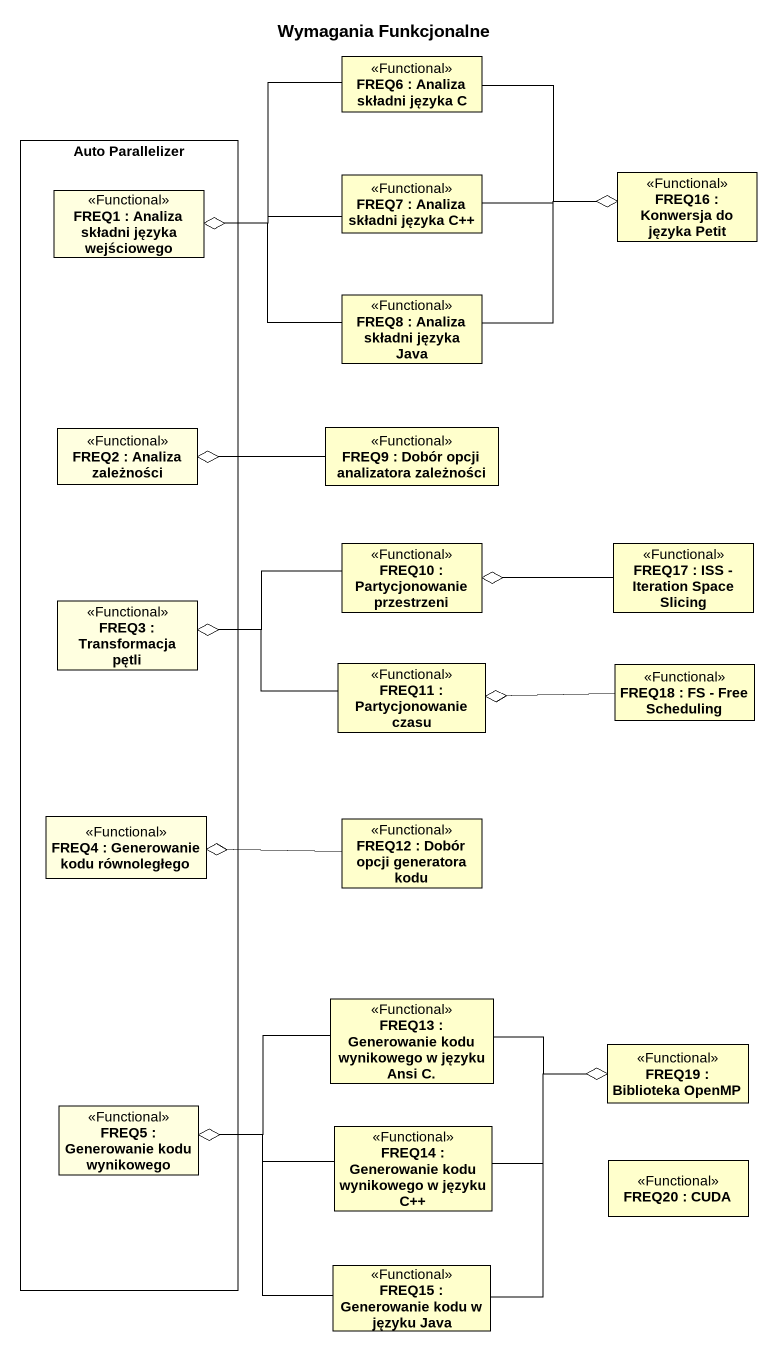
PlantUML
@startuml
title Wymagania Funkcjonalne
hide circle
hide empty members
class "FREQ6 : Analiza składni języka C" as FREQ6_Analiza_składni <<Functional>>
rectangle "Auto Parallelizer" as Auto_Parallelizer {
  class "FREQ1 : Analiza składni języka wejściowego" as FREQ1_Analiza_składni <<Functional>> #FFFFE0
  class "FREQ2 : Analiza zależności" as FREQ2_Analiza_zależności <<Functional>> #FFFFE0
  class "FREQ3 : Transformacja pętli" as FREQ3_Transformacja_pętli <<Functional>> #FFFFE0
  class "FREQ4 : Generowanie kodu równoległego" as FREQ4_Generowanie_kodu <<Functional>> #FFFFE0
  class "FREQ5 : Generowanie kodu wynikowego" as FREQ5_Generowanie_kodu <<Functional>> #FFFFE0
}
class "FREQ7 : Analiza składni języka C++" as FREQ7_Analiza_składni <<Functional>>
class "FREQ16 : Konwersja do języka Petit" as FREQ16_Konwersja_do_języka <<Functional>>
class "FREQ8 : Analiza składni języka Java" as FREQ8_Analiza_składni <<Functional>>
class "FREQ9 : Dobór opcji analizatora zależności" as FREQ9_Dobór_opcji <<Functional>>
class "FREQ10 : Partycjonowanie przestrzeni" as FREQ10_Partycjonowanie <<Functional>>
class "FREQ17 : ISS - Iteration Space Slicing" as FREQ17_ISS_Iteration_Space <<Functional>>
class "FREQ11 : Partycjonowanie czasu" as FREQ11_Partycjonowanie_czasu <<Functional>>
class "FREQ18 : FS - Free Scheduling" as FREQ18_FS_Free_Scheduling <<Functional>>
class "FREQ12 : Dobór opcji generatora kodu" as FREQ12_Dobór_opcji <<Functional>>
class "FREQ13 : Generowanie kodu wynikowego w języku Ansi C." as FREQ13_Generowanie_kodu <<Functional>>
class "FREQ19 : Biblioteka OpenMP" as FREQ19_Biblioteka_OpenMP <<Functional>>
class "FREQ14 : Generowanie kodu wynikowego w języku C++" as FREQ14_Generowanie_kodu <<Functional>>
class "FREQ20 : CUDA" as FREQ20_CUDA <<Functional>>
class "FREQ15 : Generowanie kodu w języku Java" as FREQ15_Generowanie_kodu_w <<Functional>>
FREQ6_Analiza_składni -left-o FREQ1_Analiza_składni
FREQ6_Analiza_składni -right-o FREQ16_Konwersja_do_języka
FREQ7_Analiza_składni -left-o FREQ1_Analiza_składni
FREQ7_Analiza_składni -right-o FREQ16_Konwersja_do_języka
FREQ8_Analiza_składni -left-o FREQ1_Analiza_składni
FREQ8_Analiza_składni -right-o FREQ16_Konwersja_do_języka
FREQ9_Dobór_opcji -left-o FREQ2_Analiza_zależności
FREQ10_Partycjonowanie -left-o FREQ3_Transformacja_pętli
FREQ17_ISS_Iteration_Space -left-o FREQ10_Partycjonowanie
FREQ11_Partycjonowanie_czasu -left-o FREQ3_Transformacja_pętli
FREQ18_FS_Free_Scheduling -left-o FREQ11_Partycjonowanie_czasu
FREQ12_Dobór_opcji -left-o FREQ4_Generowanie_kodu
FREQ13_Generowanie_kodu -right-o FREQ19_Biblioteka_OpenMP
FREQ13_Generowanie_kodu -left-o FREQ5_Generowanie_kodu
FREQ14_Generowanie_kodu -right-o FREQ19_Biblioteka_OpenMP
FREQ14_Generowanie_kodu -left-o FREQ5_Generowanie_kodu
FREQ15_Generowanie_kodu_w -up-o FREQ19_Biblioteka_OpenMP
FREQ15_Generowanie_kodu_w -left-o FREQ5_Generowanie_kodu
@enduml
